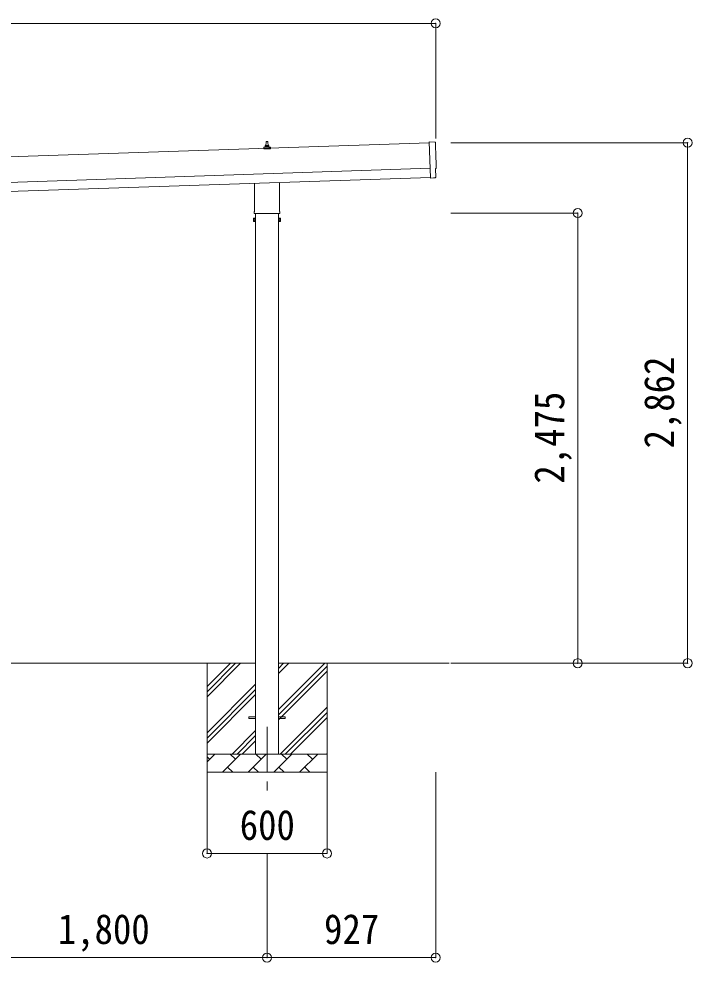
# Model space of a CAD drawing. Units: millimetres at full size, sheet at 1:50; some dimension numbers follow another scale. Extents: x -14053 to 14053, y -9700 to 9700.
# Drawn here: x 5024 to 8725, y -5766 to -579 of the extents above; entities that cross this region are included whole.
import ezdxf
from ezdxf.enums import TextEntityAlignment as Align

# ---------------------------------------------------------------- set-up
doc = ezdxf.new("R2010")
doc.units = ezdxf.units.MM
doc.header["$LTSCALE"] = 50
doc.header["$PDMODE"] = 32
doc.header["$PDSIZE"] = 50
doc.linetypes.add('CHAIN1', pattern=[8, 5, -1, 1, -1])
for name, color, linetype, lineweight in [('0-0_0', 7, 'Continuous', 9), ('0-1_Defpoints', 4, 'Continuous', 9), ('0-6_PARTS1', 6, 'Continuous', 9)]:
    doc.layers.add(name, color=color, linetype=linetype, lineweight=lineweight)
doc.styles.add('ＭＳ ゴシック', font='')
doc.styles.get('ＭＳ ゴシック').set_extended_font_data('MS Gothic')

msp = doc.modelspace()

# ---------------------------------------------------------------- linework, layer by layer
at = {"layer": '0-0_0'}
for p, q in [((6325.71, -4121.91), (4650.71, -4121.91)), ((6058.21, -4121.91), (6058.21, -4721.91)), ((6058.21, -4306.96), (6243.26, -4121.91)), ((6058.21, -4278.68), (6214.98, -4121.91)), ((6058.21, -4250.4), (6186.69, -4121.91)), ((6450.71, -4377.01), (6705.81, -4121.91)), ((6450.71, -4179.02), (6507.82, -4121.91)), ((6450.71, -4150.74), (6479.53, -4121.91)), ((6450.71, -4405.3), (6718.21, -4137.8)), ((6718.21, -4121.91), (6718.21, -4721.91)), ((6450.71, -4433.58), (6718.21, -4166.08)), ((6058.21, -4504.95), (6325.71, -4237.45)), ((6058.21, -4533.24), (6325.71, -4265.74)), ((6058.21, -4561.52), (6325.71, -4294.02)), ((6460.37, -4621.91), (6718.21, -4364.07)), ((6488.65, -4621.91), (6718.21, -4392.36)), ((6516.94, -4621.91), (6718.21, -4420.64)), ((6195.81, -4621.91), (6325.71, -4492.01)), ((6224.09, -4621.91), (6325.71, -4520.3)), ((6252.38, -4621.91), (6325.71, -4548.58)), ((6058.21, -4621.91), (6718.21, -4621.91)), ((6058.21, -4664.81), (6101.1, -4621.91)), ((6072.55, -4650.47), (6058.21, -4636.13)), ((6142.52, -4721.91), (6242.52, -4621.91)), ((6213.97, -4650.47), (6185.42, -4621.91)), ((6283.95, -4721.91), (6383.95, -4621.91)), ((6355.39, -4650.47), (6326.84, -4621.91)), ((6425.37, -4721.91), (6525.37, -4621.91)), ((6496.81, -4650.47), (6468.26, -4621.91)), ((6566.79, -4721.91), (6666.79, -4621.91)), ((6638.23, -4650.47), (6609.68, -4621.91)), ((6714.93, -4621.91), (6718.21, -4618.63)), ((6171.08, -4693.36), (6199.63, -4721.91)), ((6312.5, -4693.36), (6341.05, -4721.91)), ((6453.92, -4693.36), (6482.47, -4721.91)), ((6595.34, -4693.36), (6623.89, -4721.91)), ((6718.21, -4721.91), (6058.21, -4721.91))]:
    msp.add_line(p, q, dxfattribs=at)
at = {"layer": '0-0_0', "color": 4}
msp.add_line((7389.09, -4121.91), (6450.71, -4121.91), dxfattribs=at)
at = {"layer": '0-1_Defpoints'}
for p, q in [((7279.57, -1260.5), (1896.56, -1439.93)), ((6369.96, -1293.15), (6369.96, -1285.44)), ((6406.46, -1293.15), (6369.96, -1293.15)), ((6370.34, -1284.65), (6406.08, -1284.65)), ((6370.72, -1284.47), (6377.44, -1282.84)), ((6377.83, -1282.65), (6398.59, -1282.65)), ((6378.21, -1281.87), (6378.21, -1277.65)), ((6379.21, -1277.65), (6397.21, -1277.65)), ((6382.21, -1277.65), (6382.94, -1254.13)), ((6383.94, -1253.15), (6392.48, -1253.15)), ((6393.48, -1254.13), (6394.21, -1277.65)), ((6398.21, -1281.87), (6398.21, -1277.65)), ((6405.69, -1284.47), (6398.97, -1282.84)), ((6406.46, -1293.15), (6406.46, -1285.44)), ((1901.23, -1579.85), (7284.24, -1400.42)), ((1902.89, -1629.83), (7285.9, -1450.39)), ((6319.91, -1637.14), (6319.91, -1482.59)), ((6456.51, -1478.04), (6456.51, -1637.14)), ((7286, -1453.16), (7286.03, -1454.16)), ((7305.65, -1453.51), (7312.55, -1452.91)), ((6318.21, -1645.91), (6318.21, -1640.41)), ((6456.15, -1649.41), (6320.27, -1649.41)), ((6325.71, -1649.41), (6325.71, -4621.91)), ((6450.71, -4621.91), (6450.71, -1649.41)), ((6458.21, -1640.41), (6458.21, -1645.91)), ((6314.21, -1675.41), (6314.97, -1674.1)), ((6314.21, -1675.41), (6314.21, -1692.41)), ((6314.21, -1692.41), (6314.97, -1693.73)), ((6321.21, -1679.01), (6314.97, -1679.01)), ((6321.21, -1688.82), (6314.97, -1688.82)), ((6321.21, -1693.73), (6314.97, -1693.73)), ((6323.71, -1693.11), (6321.21, -1693.11)), ((6452.71, -1693.11), (6455.21, -1693.11)), ((6455.21, -1679.01), (6461.45, -1679.01)), ((6455.21, -1688.82), (6461.45, -1688.82)), ((6455.21, -1693.73), (6461.45, -1693.73)), ((6462.21, -1675.41), (6461.45, -1674.1)), ((6462.21, -1692.41), (6461.45, -1693.73)), ((6462.21, -1675.41), (6462.21, -1692.41)), ((6288.21, -4417.41), (6325.71, -4417.41)), ((6288.21, -4426.41), (6288.21, -4417.41)), ((6288.21, -4426.41), (6325.71, -4426.41)), ((6450.71, -4417.41), (6488.21, -4417.41)), ((6450.71, -4426.41), (6488.21, -4426.41)), ((6488.21, -4426.41), (6488.21, -4417.41))]:
    msp.add_line(p, q, dxfattribs=at)
at = {"layer": '0-1_Defpoints', "color": 7, "linetype": 'CHAIN1'}
msp.add_line((6388.21, -4471.91), (6388.21, -4866.91), dxfattribs=at)
at = {"layer": '0-1_Defpoints'}
for points in [[(7311.01, -1256.01), (7279.41, -1255.41), (7286, -1453.16)], [(7315.29, -1449.83), (7313.73, -1402.83), (7314.33, -1402.81)], [(7304.9, -1453.26), (7304.21, -1452.65), (7286.03, -1454.16)], [(6321.21, -1693.73), (6321.21, -1674.1), (6314.97, -1674.1)], [(6321.21, -1693.11), (6321.21, -1674.71), (6323.71, -1674.71)], [(6455.21, -1693.11), (6455.21, -1674.71), (6452.71, -1674.71)], [(6455.21, -1693.73), (6455.21, -1674.1), (6461.45, -1674.1)]]:
    msp.add_lwpolyline(points, dxfattribs=at)
for points in [[(6323.71, -1694.41), (6323.71, -1673.41), (6325.71, -1673.41), (6325.71, -1694.41)], [(6452.71, -1694.41), (6452.71, -1673.41), (6450.71, -1673.41), (6450.71, -1694.41)]]:
    msp.add_lwpolyline(points, close=True, dxfattribs=at)
for centre, radius, start, end in [((6370.96, -1285.44), 1, 103.62699, 180), ((6377.21, -1281.87), 1, 283.62699, 0), ((6382.29, -1278.29), 4.13, 90, 171.17633), ((6379.21, -1278.65), 1, 90, 180), ((6383.94, -1254.15), 1, 90, 178.60509), ((6391.54, -1277.65), 4.83, 133.60282, 180), ((6384.88, -1277.65), 4.83, 0, 46.39718), ((6392.48, -1254.15), 1, 1.39491, 90), ((6394.12, -1278.29), 4.13, 8.82367, 90), ((6397.21, -1278.65), 1, 0, 90), ((6399.21, -1281.87), 1, 180, 256.37301), ((6405.46, -1285.44), 1, 0, 76.37301), ((6322.21, -1640.41), 4, 125.09963, 180), ((6322.21, -1645.91), 4, 180, 194.47751), ((6322.21, -1645.91), 4, 194.47751, 241.04498), ((6454.21, -1645.91), 4, 298.95502, 345.52249), ((6454.21, -1640.41), 4, 0, 54.90037), ((6454.21, -1645.91), 4, 345.52249, 0), ((6318.55, -1676.55), 4.34, 145.61575, 214.38425), ((6318.55, -1691.27), 4.34, 145.61575, 214.38425), ((6330.45, -1683.91), 16.24, 162.41205, 197.58795), ((6457.86, -1676.55), 4.34, 325.61575, 34.38425), ((6445.97, -1683.91), 16.24, 342.41205, 17.58795), ((6457.86, -1691.27), 4.34, 325.61575, 34.38425)]:
    msp.add_arc(centre, radius, start, end, dxfattribs=at)
for centre, major_axis, ratio, start_param, end_param in [((7310.96, -1259.01), (3, 0.1), 0.99863, 6.2683889, 7.8016218), ((12076.52, -1170.63), (-4760.73, -158.69), 0.99863, 6.2683889, 6.2976778), ((7314.18, -1398.41), (4.4, 0.15), 0.99863, 4.712389, 6.2976778), ((7312.29, -1449.92), (2.25, -2), 0.9974, 5.5252311, 7.0411395), ((7305.56, -1452.51), (0.75, -0.666), 0.9974, 4.712389, 5.5252311)]:
    msp.add_ellipse(centre, major_axis=major_axis, ratio=ratio, start_param=start_param, end_param=end_param, dxfattribs=at)
at = {"layer": '0-6_PARTS1'}
for p, q in [((1865.21, -603.76), (7315.21, -603.76)), ((7315.21, -603.76), (7315.21, -1236.58)), ((8699.99, -1259.9), (7398.42, -1259.9)), ((8700.02, -4121.91), (8699.99, -1259.9)), ((8096.4, -1646.91), (7398.45, -1646.91)), ((8096.4, -4121.91), (8096.4, -1646.91)), ((8096.4, -4121.91), (7398.45, -4121.91)), ((8700.02, -4121.91), (7398.45, -4121.91)), ((6058.21, -5168.07), (6058.21, -4721.91)), ((6718.21, -5168.07), (6718.21, -4721.91)), ((7315.21, -5740.69), (7315.21, -4721.91)), ((6058.21, -5168.07), (6718.21, -5168.07)), ((6388.21, -5740.69), (6388.21, -5168.07)), ((4588.21, -5740.69), (6388.21, -5740.69)), ((6388.21, -5740.69), (7315.21, -5740.69))]:
    msp.add_line(p, q, dxfattribs=at)
for p in [(7315.21, -603.76), (8699.99, -1259.9), (8096.4, -1646.91), (8096.4, -4121.91), (8700.02, -4121.91), (6058.21, -5168.07), (6718.21, -5168.07), (6388.21, -5740.69), (7315.21, -5740.69)]:
    msp.add_point(p, dxfattribs=at)

# ---------------------------------------------------------------- texts
at = {"layer": '0-6_PARTS1', "color": 7, "style": 'ＭＳ ゴシック', "width": 0.9}
for s, rotation, p in [('2,862', 90.001, (8675, -2940.91)), ('2,475', 90, (8071.4, -3134.41))]:
    msp.add_text(s, height=165, rotation=rotation, dxfattribs=at).set_placement(p, align=Align.BOTTOM_LEFT)
for s, p in [('600', (6238.21, -5143.07)), ('1,800', (5238.21, -5715.69)), ('927', (6701.71, -5715.69))]:
    msp.add_text(s, height=165, dxfattribs=at).set_placement(p, align=Align.BOTTOM_LEFT)

doc.saveas('drawing.dxf')
